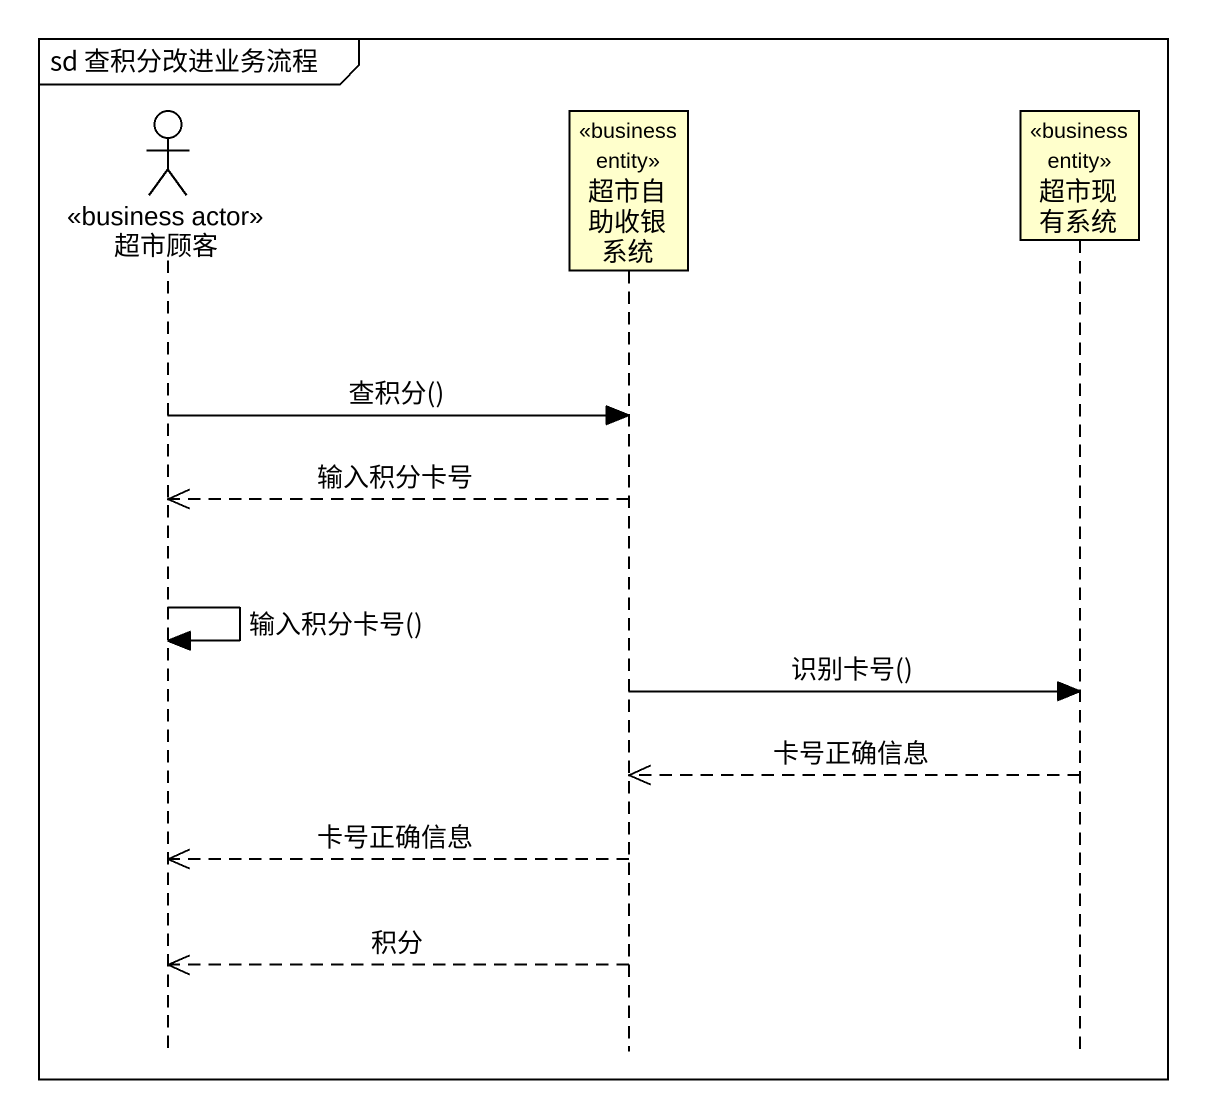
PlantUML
@startuml
mainframe sd 查积分改进业务流程
hide footbox
actor 超市顾客 <<business actor>>
participant 超市自助收银系统 <<business entity>>
participant 超市现有系统 <<business entity>>

超市顾客 -> 超市自助收银系统 : 查积分()
超市自助收银系统 -->> 超市顾客 : 输入积分卡号
超市顾客 -> 超市顾客 : 输入积分卡号()
超市自助收银系统 -> 超市现有系统 : 识别卡号()
超市现有系统 -->> 超市自助收银系统 : 卡号正确信息
超市自助收银系统 -->> 超市顾客 : 卡号正确信息
超市自助收银系统 -->> 超市顾客 : 积分
@enduml
